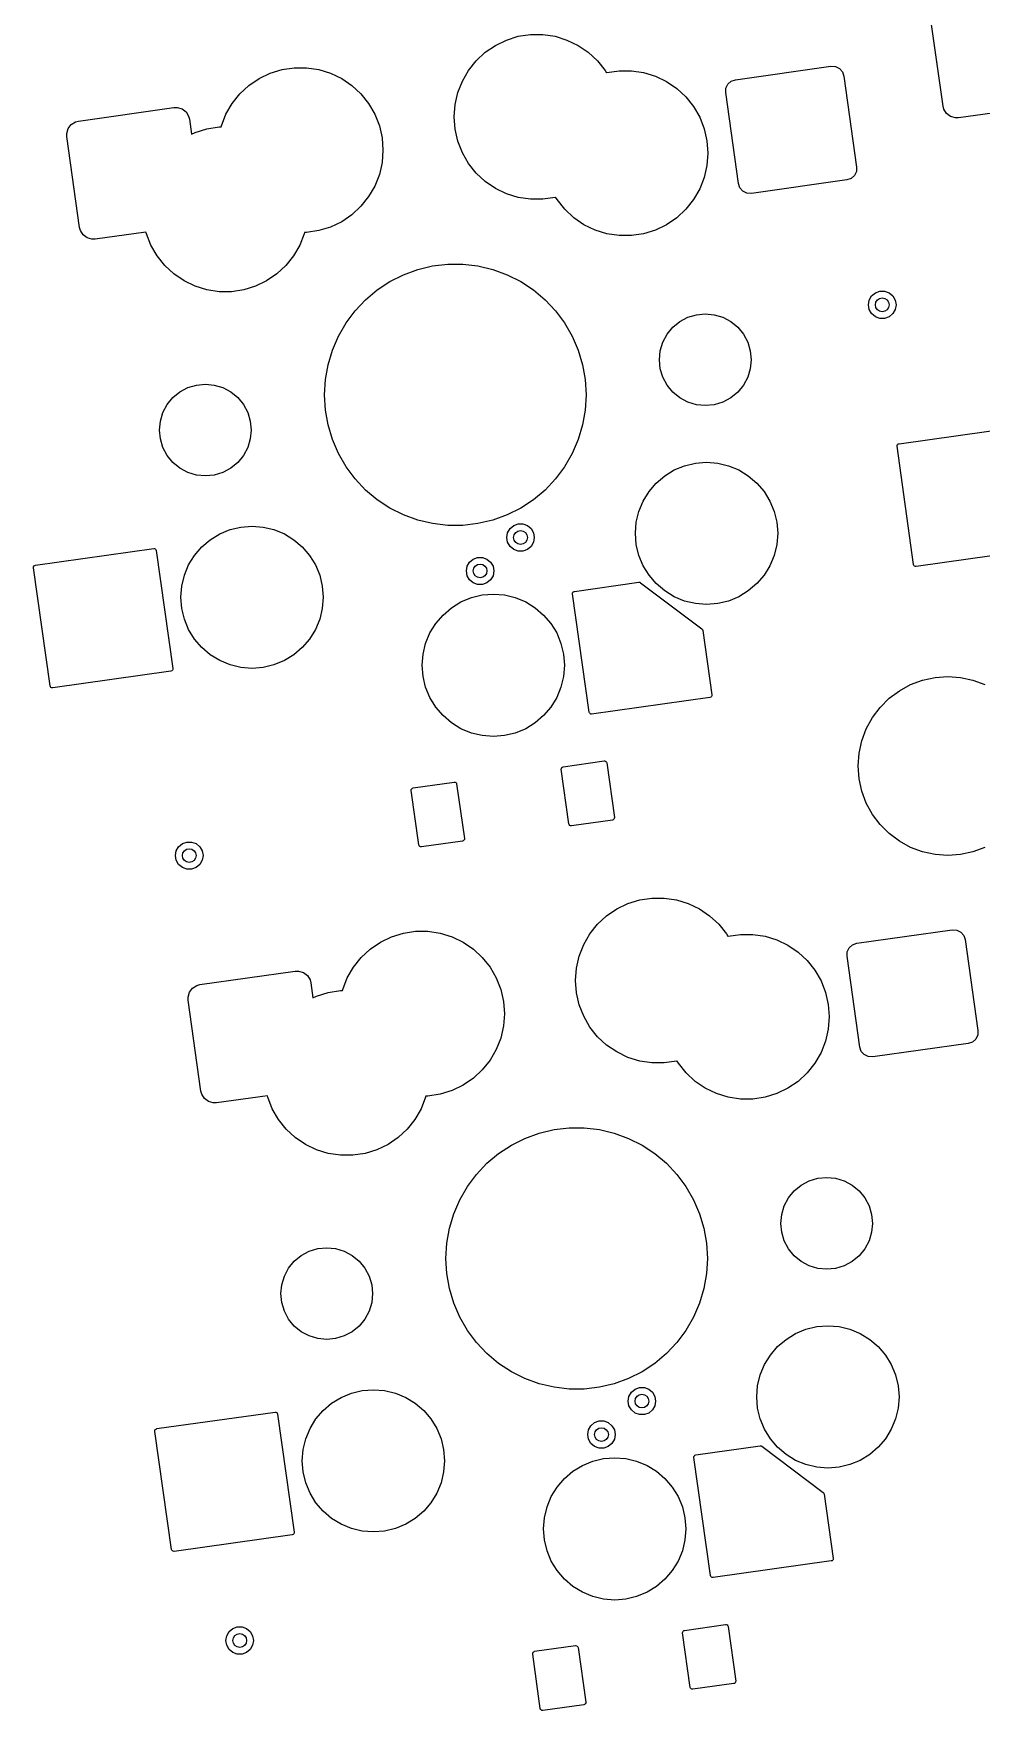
# Model space of a CAD drawing. Extents: x 2.57 to 8.57, y -5.78 to -1.88.
# Drawn here: x 2.671 to 3.484, y -4.988 to -3.549 of the extents above; entities that cross this region are included whole.
import ezdxf

# ---------------------------------------------------------------- set-up
doc = ezdxf.new("R2010")
doc.units = 0
doc.header["$MEASUREMENT"] = 0
doc.layers.add('BLACK', color=7, linetype='CONTINUOUS')

msp = doc.modelspace()

# ---------------------------------------------------------------- linework, layer by layer
at = {"layer": 'BLACK', "linetype": 'CONTINUOUS'}
for p, q in [((3.4512, -3.6117), (3.4402, -3.5337)), ((3.0767, -3.555), (3.0868, -3.5518)), ((3.0868, -3.5518), (3.0973, -3.5503)), ((3.0973, -3.5503), (3.1079, -3.5503)), ((3.1079, -3.5503), (3.1184, -3.5518)), ((3.1184, -3.5518), (3.1285, -3.555)), ((3.0507, -3.5727), (3.0584, -3.5655)), ((3.0584, -3.5655), (3.0672, -3.5596)), ((3.0672, -3.5596), (3.0767, -3.555)), ((3.1285, -3.555), (3.138, -3.5596)), ((3.138, -3.5596), (3.1468, -3.5655)), ((3.1468, -3.5655), (3.1546, -3.5727)), ((2.874, -3.5834), (2.8841, -3.5803)), ((2.8841, -3.5803), (2.8946, -3.5787)), ((2.8946, -3.5787), (2.9052, -3.5787)), ((2.9052, -3.5787), (2.9156, -3.5803)), ((2.9156, -3.5803), (2.9258, -3.5834)), ((3.0388, -3.5902), (3.0441, -3.581)), ((3.0441, -3.581), (3.0507, -3.5727)), ((3.1546, -3.5727), (3.1612, -3.581)), ((3.1612, -3.581), (3.1623, -3.583)), ((3.1628, -3.5829), (3.1732, -3.5813)), ((3.1732, -3.5813), (3.1838, -3.5813)), ((3.1838, -3.5813), (3.1943, -3.5829)), ((3.2731, -3.589), (3.3549, -3.5775)), ((3.3549, -3.5775), (3.3588, -3.5777)), ((3.3588, -3.5777), (3.3622, -3.5794)), ((3.3622, -3.5794), (3.3648, -3.5823)), ((2.8479, -3.6012), (2.8557, -3.594)), ((2.8557, -3.594), (2.8644, -3.588)), ((2.8644, -3.588), (2.874, -3.5834)), ((2.9258, -3.5834), (2.9353, -3.588)), ((2.9353, -3.588), (2.9441, -3.594)), ((2.9441, -3.594), (2.9518, -3.6012)), ((3.0349, -3.6), (3.0388, -3.5902)), ((3.1623, -3.583), (3.1628, -3.5829)), ((3.1943, -3.5829), (3.2044, -3.586)), ((3.2044, -3.586), (3.214, -3.5906)), ((3.214, -3.5906), (3.2227, -3.5966)), ((3.2649, -3.5963), (3.2666, -3.5928)), ((3.2666, -3.5928), (3.2694, -3.5903)), ((3.2694, -3.5903), (3.2731, -3.589)), ((3.3648, -3.5823), (3.366, -3.5859)), ((3.366, -3.5859), (3.377, -3.6639)), ((2.836, -3.6187), (2.8413, -3.6095)), ((2.8413, -3.6095), (2.8479, -3.6012)), ((2.9518, -3.6012), (2.9584, -3.6095)), ((2.9584, -3.6095), (2.9637, -3.6187)), ((3.0317, -3.6209), (3.0325, -3.6104)), ((3.0325, -3.6104), (3.0349, -3.6)), ((3.2227, -3.5966), (3.2305, -3.6038)), ((3.2305, -3.6038), (3.2371, -3.6121)), ((3.2647, -3.6001), (3.2649, -3.5963)), ((3.2756, -3.6781), (3.2647, -3.6001)), ((2.7069, -3.6252), (2.7095, -3.6245)), ((2.7095, -3.6245), (2.7914, -3.613)), ((2.7914, -3.613), (2.7941, -3.6129)), ((2.7941, -3.6129), (2.7983, -3.6141)), ((2.7983, -3.6141), (2.8018, -3.6167)), ((2.8018, -3.6167), (2.804, -3.6204)), ((2.804, -3.6204), (2.8047, -3.623)), ((2.8047, -3.623), (2.8065, -3.6357)), ((2.8322, -3.6285), (2.836, -3.6187)), ((2.9637, -3.6187), (2.9676, -3.6285)), ((3.0325, -3.6315), (3.0317, -3.6209)), ((3.2371, -3.6121), (3.2424, -3.6212)), ((3.2424, -3.6212), (3.2463, -3.6311)), ((3.4519, -3.6143), (3.4512, -3.6117)), ((3.4541, -3.618), (3.4519, -3.6143)), ((3.4576, -3.6206), (3.4541, -3.618)), ((3.4618, -3.6218), (3.4576, -3.6206)), ((3.4645, -3.6217), (3.4618, -3.6218)), ((3.5082, -3.6156), (3.4645, -3.6217)), ((2.6994, -3.6351), (2.7006, -3.6309)), ((2.6995, -3.6378), (2.6994, -3.6351)), ((2.7104, -3.7158), (2.6995, -3.6378)), ((2.7006, -3.6309), (2.7032, -3.6275)), ((2.7032, -3.6275), (2.7069, -3.6252)), ((2.8065, -3.6357), (2.8096, -3.6342)), ((2.8096, -3.6342), (2.8197, -3.6311)), ((2.8197, -3.6311), (2.8302, -3.6295)), ((2.8302, -3.6295), (2.8319, -3.6295)), ((2.8319, -3.6295), (2.8322, -3.6285)), ((2.9676, -3.6285), (2.97, -3.6389)), ((2.97, -3.6389), (2.9707, -3.6494)), ((3.0349, -3.6418), (3.0325, -3.6315)), ((3.2463, -3.6311), (3.2486, -3.6414)), ((2.9707, -3.6494), (2.97, -3.66)), ((3.0388, -3.6517), (3.0349, -3.6418)), ((3.0441, -3.6608), (3.0388, -3.6517)), ((3.2486, -3.6414), (3.2494, -3.652)), ((3.2494, -3.652), (3.2486, -3.6626)), ((2.97, -3.66), (2.9676, -3.6703)), ((3.0507, -3.6691), (3.0441, -3.6608)), ((3.2486, -3.6626), (3.2463, -3.6729)), ((3.3768, -3.6677), (3.3751, -3.6712)), ((3.377, -3.6639), (3.3768, -3.6677)), ((2.9637, -3.6802), (2.9584, -3.6893)), ((2.9676, -3.6703), (2.9637, -3.6802)), ((3.0584, -3.6763), (3.0507, -3.6691)), ((3.0672, -3.6823), (3.0584, -3.6763)), ((3.0767, -3.6869), (3.0672, -3.6823)), ((3.2463, -3.6729), (3.2424, -3.6827)), ((3.2769, -3.6817), (3.2756, -3.6781)), ((3.2795, -3.6846), (3.2769, -3.6817)), ((3.3686, -3.675), (3.2868, -3.6865)), ((3.3723, -3.6737), (3.3686, -3.675)), ((3.3751, -3.6712), (3.3723, -3.6737)), ((2.9584, -3.6893), (2.9518, -3.6976)), ((3.0868, -3.69), (3.0767, -3.6869)), ((3.0973, -3.6916), (3.0868, -3.69)), ((3.1079, -3.6916), (3.0973, -3.6916)), ((3.1184, -3.69), (3.1079, -3.6916)), ((3.1188, -3.6899), (3.1184, -3.69)), ((3.12, -3.6919), (3.1188, -3.6899)), ((3.1266, -3.7002), (3.12, -3.6919)), ((3.2371, -3.6919), (3.2305, -3.7002)), ((3.2424, -3.6827), (3.2371, -3.6919)), ((3.2829, -3.6863), (3.2795, -3.6846)), ((3.2868, -3.6865), (3.2829, -3.6863)), ((2.9353, -3.7108), (2.9258, -3.7154)), ((2.9441, -3.7048), (2.9353, -3.7108)), ((2.9518, -3.6976), (2.9441, -3.7048)), ((3.1344, -3.7074), (3.1266, -3.7002)), ((3.1431, -3.7134), (3.1344, -3.7074)), ((3.2227, -3.7074), (3.214, -3.7134)), ((3.2305, -3.7002), (3.2227, -3.7074)), ((2.7111, -3.7184), (2.7104, -3.7158)), ((2.7134, -3.7221), (2.7111, -3.7184)), ((2.7169, -3.7247), (2.7134, -3.7221)), ((2.721, -3.7259), (2.7169, -3.7247)), ((2.7674, -3.7197), (2.7238, -3.7259)), ((2.7677, -3.7211), (2.7674, -3.7197)), ((2.7716, -3.731), (2.7677, -3.7211)), ((2.9032, -3.7211), (2.8993, -3.731)), ((2.9034, -3.7201), (2.9032, -3.7211)), ((2.9052, -3.7201), (2.9034, -3.7201)), ((2.9156, -3.7185), (2.9052, -3.7201)), ((2.9258, -3.7154), (2.9156, -3.7185)), ((3.1526, -3.718), (3.1431, -3.7134)), ((3.1628, -3.7211), (3.1526, -3.718)), ((3.1732, -3.7227), (3.1628, -3.7211)), ((3.1838, -3.7227), (3.1732, -3.7227)), ((3.1943, -3.7211), (3.1838, -3.7227)), ((3.2044, -3.718), (3.1943, -3.7211)), ((3.214, -3.7134), (3.2044, -3.718)), ((2.7238, -3.7259), (2.721, -3.7259)), ((2.7769, -3.7401), (2.7716, -3.731)), ((2.8993, -3.731), (2.894, -3.7401)), ((2.7835, -3.7484), (2.7769, -3.7401)), ((2.7913, -3.7556), (2.7835, -3.7484)), ((2.8874, -3.7484), (2.8796, -3.7556)), ((2.894, -3.7401), (2.8874, -3.7484)), ((2.9883, -3.7563), (3.0006, -3.7519)), ((3.0006, -3.7519), (3.0133, -3.7488)), ((3.0133, -3.7488), (3.0262, -3.7473)), ((3.0262, -3.7473), (3.0393, -3.7473)), ((3.0393, -3.7473), (3.0522, -3.7488)), ((3.0522, -3.7488), (3.0649, -3.7519)), ((3.0649, -3.7519), (3.0772, -3.7563)), ((2.8, -3.7616), (2.7913, -3.7556)), ((2.8096, -3.7662), (2.8, -3.7616)), ((2.8197, -3.7693), (2.8096, -3.7662)), ((2.8613, -3.7662), (2.8512, -3.7693)), ((2.8709, -3.7616), (2.8613, -3.7662)), ((2.8796, -3.7556), (2.8709, -3.7616)), ((2.9657, -3.7693), (2.9766, -3.7622)), ((2.9766, -3.7622), (2.9883, -3.7563)), ((3.0772, -3.7563), (3.0889, -3.7622)), ((3.0889, -3.7622), (3.0998, -3.7693)), ((2.8302, -3.7709), (2.8197, -3.7693)), ((2.8408, -3.7709), (2.8302, -3.7709)), ((2.8512, -3.7693), (2.8408, -3.7709)), ((2.9468, -3.7872), (2.9557, -3.7777)), ((2.9557, -3.7777), (2.9657, -3.7693)), ((3.0998, -3.7693), (3.1097, -3.7777)), ((3.1097, -3.7777), (3.1187, -3.7872)), ((3.3872, -3.7821), (3.3879, -3.7781)), ((3.3879, -3.7862), (3.3872, -3.7821)), ((3.3879, -3.7781), (3.3899, -3.7745)), ((3.3899, -3.7745), (3.3931, -3.7719)), ((3.3931, -3.7719), (3.3969, -3.7705)), ((3.3969, -3.7705), (3.401, -3.7705)), ((3.401, -3.7705), (3.4049, -3.7719)), ((3.4049, -3.7719), (3.408, -3.7745)), ((3.408, -3.7745), (3.4101, -3.7781)), ((3.4101, -3.7781), (3.4108, -3.7821)), ((3.4108, -3.7821), (3.4101, -3.7862)), ((2.939, -3.7977), (2.9468, -3.7872)), ((3.1187, -3.7872), (3.1265, -3.7977)), ((3.2193, -3.8014), (3.2253, -3.7965)), ((3.2253, -3.7965), (3.2321, -3.7928)), ((3.2321, -3.7928), (3.2395, -3.7906)), ((3.2395, -3.7906), (3.2472, -3.7898)), ((3.2472, -3.7898), (3.2549, -3.7906)), ((3.2549, -3.7906), (3.2622, -3.7928)), ((3.2622, -3.7928), (3.2691, -3.7965)), ((3.2691, -3.7965), (3.275, -3.8014)), ((3.3899, -3.7897), (3.3879, -3.7862)), ((3.3931, -3.7924), (3.3899, -3.7897)), ((3.3969, -3.7938), (3.3931, -3.7924)), ((3.401, -3.7938), (3.3969, -3.7938)), ((3.4049, -3.7924), (3.401, -3.7938)), ((3.408, -3.7897), (3.4049, -3.7924)), ((3.4101, -3.7862), (3.408, -3.7897)), ((2.9273, -3.821), (2.9325, -3.809)), ((2.9325, -3.809), (2.939, -3.7977)), ((3.1265, -3.7977), (3.133, -3.809)), ((3.133, -3.809), (3.1382, -3.821)), ((3.2108, -3.8141), (3.2144, -3.8073)), ((3.2144, -3.8073), (3.2193, -3.8014)), ((3.275, -3.8014), (3.2799, -3.8073)), ((3.2799, -3.8073), (3.2836, -3.8141)), ((2.9236, -3.8335), (2.9273, -3.821)), ((3.1382, -3.821), (3.1419, -3.8335)), ((3.2078, -3.8292), (3.2086, -3.8215)), ((3.2086, -3.8215), (3.2108, -3.8141)), ((3.2836, -3.8141), (3.2858, -3.8215)), ((3.2858, -3.8215), (3.2865, -3.8292)), ((2.9213, -3.8463), (2.9236, -3.8335)), ((3.1419, -3.8335), (3.1442, -3.8463)), ((3.2086, -3.8369), (3.2078, -3.8292)), ((3.2108, -3.8443), (3.2086, -3.8369)), ((3.2858, -3.8369), (3.2836, -3.8443)), ((3.2865, -3.8292), (3.2858, -3.8369)), ((2.7964, -3.8567), (2.8033, -3.8531)), ((2.8033, -3.8531), (2.8106, -3.8509)), ((2.8106, -3.8509), (2.8183, -3.8501)), ((2.8183, -3.8501), (2.826, -3.8509)), ((2.826, -3.8509), (2.8334, -3.8531)), ((2.8334, -3.8531), (2.8402, -3.8567)), ((2.9205, -3.8593), (2.9213, -3.8463)), ((3.1442, -3.8463), (3.145, -3.8593)), ((3.2144, -3.8511), (3.2108, -3.8443)), ((3.2193, -3.857), (3.2144, -3.8511)), ((3.2799, -3.8511), (3.275, -3.857)), ((3.2836, -3.8443), (3.2799, -3.8511)), ((2.7819, -3.8744), (2.7856, -3.8676)), ((2.7856, -3.8676), (2.7905, -3.8616)), ((2.7905, -3.8616), (2.7964, -3.8567)), ((2.8402, -3.8567), (2.8462, -3.8616)), ((2.8462, -3.8616), (2.8511, -3.8676)), ((2.8511, -3.8676), (2.8547, -3.8744)), ((2.9213, -3.8724), (2.9205, -3.8593)), ((3.145, -3.8593), (3.1442, -3.8724)), ((3.2253, -3.8619), (3.2193, -3.857)), ((3.2321, -3.8656), (3.2253, -3.8619)), ((3.2395, -3.8678), (3.2321, -3.8656)), ((3.2472, -3.8686), (3.2395, -3.8678)), ((3.2549, -3.8678), (3.2472, -3.8686)), ((3.2622, -3.8656), (3.2549, -3.8678)), ((3.2691, -3.8619), (3.2622, -3.8656)), ((3.275, -3.857), (3.2691, -3.8619)), ((2.779, -3.8895), (2.7797, -3.8818)), ((2.7797, -3.8818), (2.7819, -3.8744)), ((2.8547, -3.8744), (2.8569, -3.8818)), ((2.8569, -3.8818), (2.8577, -3.8895)), ((2.9236, -3.8852), (2.9213, -3.8724)), ((3.1442, -3.8724), (3.1419, -3.8852)), ((2.7797, -3.8972), (2.779, -3.8895)), ((2.7819, -3.9045), (2.7797, -3.8972)), ((2.8569, -3.8972), (2.8547, -3.9045)), ((2.8577, -3.8895), (2.8569, -3.8972)), ((2.9273, -3.8977), (2.9236, -3.8852)), ((2.9325, -3.9097), (2.9273, -3.8977)), ((3.1382, -3.8977), (3.133, -3.9097)), ((3.1419, -3.8852), (3.1382, -3.8977)), ((3.4134, -3.9013), (3.5147, -3.887)), ((2.7856, -3.9114), (2.7819, -3.9045)), ((2.7905, -3.9173), (2.7856, -3.9114)), ((2.8511, -3.9114), (2.8462, -3.9173)), ((2.8547, -3.9045), (2.8511, -3.9114)), ((2.939, -3.921), (2.9325, -3.9097)), ((3.133, -3.9097), (3.1265, -3.921)), ((3.4117, -3.9027), (3.4121, -3.902)), ((3.4117, -3.9035), (3.4117, -3.9027)), ((3.4259, -4.0049), (3.4117, -3.9035)), ((3.4121, -3.902), (3.4126, -3.9015)), ((3.4126, -3.9015), (3.4134, -3.9013)), ((2.7964, -3.9222), (2.7905, -3.9173)), ((2.8033, -3.9259), (2.7964, -3.9222)), ((2.8106, -3.9281), (2.8033, -3.9259)), ((2.8334, -3.9259), (2.826, -3.9281)), ((2.8402, -3.9222), (2.8334, -3.9259)), ((2.8462, -3.9173), (2.8402, -3.9222)), ((2.9468, -3.9315), (2.939, -3.921)), ((3.1265, -3.921), (3.1187, -3.9315)), ((3.2124, -3.9288), (3.2205, -3.9238)), ((3.2205, -3.9238), (3.2294, -3.9201)), ((3.2294, -3.9201), (3.2387, -3.9179)), ((3.2387, -3.9179), (3.2482, -3.9171)), ((3.2482, -3.9171), (3.2578, -3.9179)), ((3.2578, -3.9179), (3.2671, -3.9201)), ((3.2671, -3.9201), (3.2759, -3.9238)), ((3.2759, -3.9238), (3.2841, -3.9288)), ((2.8183, -3.9288), (2.8106, -3.9281)), ((2.826, -3.9281), (2.8183, -3.9288)), ((2.9557, -3.941), (2.9468, -3.9315)), ((2.9657, -3.9493), (2.9557, -3.941)), ((3.1097, -3.941), (3.0998, -3.9493)), ((3.1187, -3.9315), (3.1097, -3.941)), ((3.1989, -3.9423), (3.2051, -3.935)), ((3.2051, -3.935), (3.2124, -3.9288)), ((3.2841, -3.9288), (3.2914, -3.935)), ((3.2914, -3.935), (3.2976, -3.9423)), ((2.9766, -3.9565), (2.9657, -3.9493)), ((3.0998, -3.9493), (3.0889, -3.9565)), ((3.1902, -3.9593), (3.1939, -3.9504)), ((3.1939, -3.9504), (3.1989, -3.9423)), ((3.2976, -3.9423), (3.3026, -3.9504)), ((3.3026, -3.9504), (3.3063, -3.9593)), ((2.9883, -3.9624), (2.9766, -3.9565)), ((3.0006, -3.9668), (2.9883, -3.9624)), ((3.0133, -3.9698), (3.0006, -3.9668)), ((3.0262, -3.9714), (3.0133, -3.9698)), ((3.0522, -3.9698), (3.0393, -3.9714)), ((3.0649, -3.9668), (3.0522, -3.9698)), ((3.0772, -3.9624), (3.0649, -3.9668)), ((3.0889, -3.9565), (3.0772, -3.9624)), ((3.1872, -3.9781), (3.188, -3.9686)), ((3.188, -3.9686), (3.1902, -3.9593)), ((3.3063, -3.9593), (3.3085, -3.9686)), ((3.3085, -3.9686), (3.3093, -3.9781)), ((2.8152, -3.9898), (2.8225, -3.9836)), ((2.8225, -3.9836), (2.8307, -3.9786)), ((2.8307, -3.9786), (2.8395, -3.9749)), ((2.8395, -3.9749), (2.8488, -3.9727)), ((2.8488, -3.9727), (2.8584, -3.9719)), ((2.8584, -3.9719), (2.8679, -3.9727)), ((2.8679, -3.9727), (2.8772, -3.9749)), ((2.8772, -3.9749), (2.8861, -3.9786)), ((2.8861, -3.9786), (2.8942, -3.9836)), ((2.8942, -3.9836), (2.9015, -3.9898)), ((3.0393, -3.9714), (3.0262, -3.9714)), ((3.0769, -3.9817), (3.0776, -3.9776)), ((3.0776, -3.9857), (3.0769, -3.9817)), ((3.0776, -3.9776), (3.0797, -3.9741)), ((3.0797, -3.9741), (3.0828, -3.9715)), ((3.0828, -3.9715), (3.0867, -3.9701)), ((3.0867, -3.9701), (3.0908, -3.9701)), ((3.0908, -3.9701), (3.0946, -3.9715)), ((3.0946, -3.9715), (3.0978, -3.9741)), ((3.0978, -3.9741), (3.0998, -3.9776)), ((3.0998, -3.9776), (3.1005, -3.9817)), ((3.1005, -3.9817), (3.0998, -3.9857)), ((3.188, -3.9877), (3.1872, -3.9781)), ((3.3093, -3.9781), (3.3085, -3.9877)), ((2.6726, -4.0054), (2.774, -3.9911)), ((2.774, -3.9911), (2.7747, -3.9912)), ((2.7747, -3.9912), (2.7754, -3.9915)), ((2.7754, -3.9915), (2.7759, -3.9921)), ((2.7759, -3.9921), (2.7762, -3.9928)), ((2.7762, -3.9928), (2.7904, -4.0942)), ((2.804, -4.0052), (2.809, -3.9971)), ((2.809, -3.9971), (2.8152, -3.9898)), ((2.9015, -3.9898), (2.9077, -3.9971)), ((2.9077, -3.9971), (2.9127, -4.0052)), ((3.0797, -3.9893), (3.0776, -3.9857)), ((3.0828, -3.9919), (3.0797, -3.9893)), ((3.0867, -3.9933), (3.0828, -3.9919)), ((3.0908, -3.9933), (3.0867, -3.9933)), ((3.0946, -3.9919), (3.0908, -3.9933)), ((3.0978, -3.9893), (3.0946, -3.9919)), ((3.0998, -3.9857), (3.0978, -3.9893)), ((3.1902, -3.997), (3.188, -3.9877)), ((3.1939, -4.0059), (3.1902, -3.997)), ((3.3063, -3.997), (3.3026, -4.0059)), ((3.3085, -3.9877), (3.3063, -3.997)), ((3.5295, -3.9923), (3.4281, -4.0065)), ((2.6709, -4.0076), (2.671, -4.0068)), ((2.6852, -4.109), (2.6709, -4.0076)), ((2.671, -4.0068), (2.6713, -4.0061)), ((2.6713, -4.0061), (2.6719, -4.0056)), ((2.6719, -4.0056), (2.6726, -4.0054)), ((2.8003, -4.0141), (2.804, -4.0052)), ((2.9127, -4.0052), (2.9164, -4.0141)), ((3.0422, -4.0104), (3.0429, -4.0064)), ((3.0429, -4.0145), (3.0422, -4.0104)), ((3.0429, -4.0064), (3.0449, -4.0028)), ((3.0449, -4.0028), (3.0481, -4.0002)), ((3.0481, -4.0002), (3.0519, -3.9988)), ((3.0519, -3.9988), (3.056, -3.9988)), ((3.056, -3.9988), (3.0599, -4.0002)), ((3.0599, -4.0002), (3.063, -4.0028)), ((3.063, -4.0028), (3.0651, -4.0064)), ((3.0651, -4.0064), (3.0658, -4.0104)), ((3.0658, -4.0104), (3.0651, -4.0145)), ((3.1989, -4.014), (3.1939, -4.0059)), ((3.3026, -4.0059), (3.2976, -4.014)), ((3.4262, -4.0056), (3.4259, -4.0049)), ((3.4267, -4.0062), (3.4262, -4.0056)), ((3.4274, -4.0065), (3.4267, -4.0062)), ((3.4281, -4.0065), (3.4274, -4.0065)), ((2.7973, -4.0329), (2.7981, -4.0234)), ((2.7981, -4.0234), (2.8003, -4.0141)), ((2.9164, -4.0141), (2.9186, -4.0234)), ((2.9186, -4.0234), (2.9194, -4.0329)), ((3.0449, -4.018), (3.0429, -4.0145)), ((3.0481, -4.0206), (3.0449, -4.018)), ((3.0519, -4.022), (3.0481, -4.0206)), ((3.056, -4.022), (3.0519, -4.022)), ((3.0599, -4.0206), (3.056, -4.022)), ((3.063, -4.018), (3.0599, -4.0206)), ((3.0651, -4.0145), (3.063, -4.018)), ((3.135, -4.0279), (3.1902, -4.0201)), ((3.1902, -4.0201), (3.191, -4.0201)), ((3.191, -4.0201), (3.1917, -4.0205)), ((3.1917, -4.0205), (3.2443, -4.0601)), ((3.2051, -4.0213), (3.1989, -4.014)), ((3.2124, -4.0275), (3.2051, -4.0213)), ((3.2205, -4.0325), (3.2124, -4.0275)), ((3.2841, -4.0275), (3.2759, -4.0325)), ((3.2914, -4.0213), (3.2841, -4.0275)), ((3.2976, -4.014), (3.2914, -4.0213)), ((2.7981, -4.0425), (2.7973, -4.0329)), ((2.9194, -4.0329), (2.9186, -4.0425)), ((3.0295, -4.0419), (3.0376, -4.0369)), ((3.0376, -4.0369), (3.0465, -4.0333)), ((3.0465, -4.0333), (3.0558, -4.031)), ((3.0558, -4.031), (3.0654, -4.0303)), ((3.0654, -4.0303), (3.0749, -4.031)), ((3.0749, -4.031), (3.0842, -4.0333)), ((3.0842, -4.0333), (3.0931, -4.0369)), ((3.0931, -4.0369), (3.1012, -4.0419)), ((3.1333, -4.0293), (3.1337, -4.0286)), ((3.1333, -4.0301), (3.1333, -4.0293)), ((3.1475, -4.1315), (3.1333, -4.0301)), ((3.1337, -4.0286), (3.1342, -4.0281)), ((3.1342, -4.0281), (3.135, -4.0279)), ((3.2294, -4.0362), (3.2205, -4.0325)), ((3.2387, -4.0384), (3.2294, -4.0362)), ((3.2482, -4.0392), (3.2387, -4.0384)), ((3.2578, -4.0384), (3.2482, -4.0392)), ((3.2671, -4.0362), (3.2578, -4.0384)), ((3.2759, -4.0325), (3.2671, -4.0362)), ((2.8003, -4.0518), (2.7981, -4.0425)), ((2.804, -4.0606), (2.8003, -4.0518)), ((2.9164, -4.0518), (2.9127, -4.0606)), ((2.9186, -4.0425), (2.9164, -4.0518)), ((3.011, -4.0636), (3.016, -4.0554)), ((3.016, -4.0554), (3.0222, -4.0482)), ((3.0222, -4.0482), (3.0295, -4.0419)), ((3.1012, -4.0419), (3.1085, -4.0482)), ((3.1085, -4.0482), (3.1147, -4.0554)), ((3.1147, -4.0554), (3.1197, -4.0636)), ((2.809, -4.0688), (2.804, -4.0606)), ((2.8152, -4.0761), (2.809, -4.0688)), ((2.9077, -4.0688), (2.9015, -4.0761)), ((2.9127, -4.0606), (2.9077, -4.0688)), ((3.0073, -4.0725), (3.011, -4.0636)), ((3.1197, -4.0636), (3.1234, -4.0725)), ((3.2443, -4.0601), (3.2448, -4.0607)), ((3.2448, -4.0607), (3.245, -4.0614)), ((3.245, -4.0614), (3.2528, -4.1167)), ((2.8225, -4.0823), (2.8152, -4.0761)), ((2.8307, -4.0873), (2.8225, -4.0823)), ((2.8942, -4.0823), (2.8861, -4.0873)), ((2.9015, -4.0761), (2.8942, -4.0823)), ((3.0043, -4.0913), (3.0051, -4.0818)), ((3.0051, -4.0818), (3.0073, -4.0725)), ((3.1234, -4.0725), (3.1256, -4.0818)), ((3.1256, -4.0818), (3.1264, -4.0913)), ((2.7888, -4.0964), (2.6874, -4.1106)), ((2.7895, -4.0961), (2.7888, -4.0964)), ((2.7901, -4.0956), (2.7895, -4.0961)), ((2.7904, -4.0949), (2.7901, -4.0956)), ((2.7904, -4.0942), (2.7904, -4.0949)), ((2.8395, -4.091), (2.8307, -4.0873)), ((2.8488, -4.0932), (2.8395, -4.091)), ((2.8584, -4.094), (2.8488, -4.0932)), ((2.8679, -4.0932), (2.8584, -4.094)), ((2.8772, -4.091), (2.8679, -4.0932)), ((2.8861, -4.0873), (2.8772, -4.091)), ((3.0051, -4.1009), (3.0043, -4.0913)), ((3.1264, -4.0913), (3.1256, -4.1009)), ((2.6854, -4.1097), (2.6852, -4.109)), ((2.6859, -4.1103), (2.6854, -4.1097)), ((2.6866, -4.1106), (2.6859, -4.1103)), ((2.6874, -4.1106), (2.6866, -4.1106)), ((3.0073, -4.1102), (3.0051, -4.1009)), ((3.011, -4.119), (3.0073, -4.1102)), ((3.1234, -4.1102), (3.1197, -4.119)), ((3.1256, -4.1009), (3.1234, -4.1102)), ((3.4049, -4.1196), (3.4137, -4.1131)), ((3.4137, -4.1131), (3.4233, -4.1078)), ((3.4233, -4.1078), (3.4335, -4.104)), ((3.4335, -4.104), (3.4443, -4.1017)), ((3.4443, -4.1017), (3.4552, -4.1009)), ((3.4552, -4.1009), (3.4661, -4.1017)), ((3.4661, -4.1017), (3.4768, -4.104)), ((3.4768, -4.104), (3.4871, -4.1078)), ((3.016, -4.1272), (3.011, -4.119)), ((3.0222, -4.1345), (3.016, -4.1272)), ((3.1147, -4.1272), (3.1085, -4.1345)), ((3.1197, -4.119), (3.1147, -4.1272)), ((3.2511, -4.1189), (3.1497, -4.1331)), ((3.2518, -4.1186), (3.2511, -4.1189)), ((3.2524, -4.1181), (3.2518, -4.1186)), ((3.2527, -4.1174), (3.2524, -4.1181)), ((3.2528, -4.1167), (3.2527, -4.1174)), ((3.3906, -4.1362), (3.3972, -4.1274)), ((3.3972, -4.1274), (3.4049, -4.1196)), ((3.0295, -4.1407), (3.0222, -4.1345)), ((3.0376, -4.1457), (3.0295, -4.1407)), ((3.1012, -4.1407), (3.0931, -4.1457)), ((3.1085, -4.1345), (3.1012, -4.1407)), ((3.1478, -4.1322), (3.1475, -4.1315)), ((3.1483, -4.1327), (3.1478, -4.1322)), ((3.149, -4.1331), (3.1483, -4.1327)), ((3.1497, -4.1331), (3.149, -4.1331)), ((3.3853, -4.1458), (3.3906, -4.1362)), ((3.0465, -4.1494), (3.0376, -4.1457)), ((3.0558, -4.1516), (3.0465, -4.1494)), ((3.0654, -4.1523), (3.0558, -4.1516)), ((3.0749, -4.1516), (3.0654, -4.1523)), ((3.0842, -4.1494), (3.0749, -4.1516)), ((3.0931, -4.1457), (3.0842, -4.1494)), ((3.3792, -4.1667), (3.3815, -4.156)), ((3.3815, -4.156), (3.3853, -4.1458)), ((3.3784, -4.1777), (3.3792, -4.1667)), ((3.1236, -4.1805), (3.1237, -4.1798)), ((3.1302, -4.2273), (3.1236, -4.1805)), ((3.1237, -4.1798), (3.124, -4.1791)), ((3.124, -4.1791), (3.1246, -4.1786)), ((3.1246, -4.1786), (3.1253, -4.1783)), ((3.1253, -4.1783), (3.1604, -4.1734)), ((3.1604, -4.1734), (3.1611, -4.1734)), ((3.1611, -4.1734), (3.1618, -4.1738)), ((3.1618, -4.1738), (3.1623, -4.1743)), ((3.1623, -4.1743), (3.1626, -4.1751)), ((3.1626, -4.1751), (3.1692, -4.2218)), ((3.3792, -4.1886), (3.3784, -4.1777)), ((2.995, -4.1978), (2.9953, -4.1972)), ((2.995, -4.1986), (2.995, -4.1978)), ((3.0015, -4.2454), (2.995, -4.1986)), ((2.9953, -4.1972), (2.9959, -4.1966)), ((2.9959, -4.1966), (2.9966, -4.1964)), ((2.9966, -4.1964), (3.0317, -4.1915)), ((3.0317, -4.1915), (3.0325, -4.1915)), ((3.0325, -4.1915), (3.0332, -4.1918)), ((3.0332, -4.1918), (3.0337, -4.1924)), ((3.0337, -4.1924), (3.0339, -4.1931)), ((3.0339, -4.1931), (3.0405, -4.2399)), ((3.3815, -4.1993), (3.3792, -4.1886)), ((3.3853, -4.2096), (3.3815, -4.1993)), ((3.3906, -4.2192), (3.3853, -4.2096)), ((3.1304, -4.228), (3.1302, -4.2273)), ((3.1309, -4.2286), (3.1304, -4.228)), ((3.1316, -4.2289), (3.1309, -4.2286)), ((3.1675, -4.2241), (3.1324, -4.229)), ((3.1682, -4.2238), (3.1675, -4.2241)), ((3.1688, -4.2233), (3.1682, -4.2238)), ((3.1691, -4.2226), (3.1688, -4.2233)), ((3.1692, -4.2218), (3.1691, -4.2226)), ((3.3972, -4.2279), (3.3906, -4.2192)), ((3.4049, -4.2357), (3.3972, -4.2279)), ((2.7986, -4.2443), (2.8024, -4.2429)), ((2.8024, -4.2429), (2.8065, -4.2429)), ((2.8065, -4.2429), (2.8104, -4.2443)), ((3.0388, -4.2421), (3.0038, -4.2471)), ((3.0396, -4.2419), (3.0388, -4.2421)), ((3.0401, -4.2414), (3.0396, -4.2419)), ((3.0405, -4.2407), (3.0401, -4.2414)), ((3.0405, -4.2399), (3.0405, -4.2407)), ((3.1324, -4.229), (3.1316, -4.2289)), ((3.4137, -4.2423), (3.4049, -4.2357)), ((3.4233, -4.2475), (3.4137, -4.2423)), ((2.7927, -4.2546), (2.7934, -4.2505)), ((2.7934, -4.2586), (2.7927, -4.2546)), ((2.7934, -4.2505), (2.7954, -4.247)), ((2.7954, -4.247), (2.7986, -4.2443)), ((2.8104, -4.2443), (2.8135, -4.247)), ((2.8135, -4.247), (2.8156, -4.2505)), ((2.8156, -4.2505), (2.8163, -4.2546)), ((2.8163, -4.2546), (2.8156, -4.2586)), ((3.0018, -4.2461), (3.0015, -4.2454)), ((3.0023, -4.2467), (3.0018, -4.2461)), ((3.003, -4.247), (3.0023, -4.2467)), ((3.0038, -4.2471), (3.003, -4.247)), ((3.4335, -4.2513), (3.4233, -4.2475)), ((3.4443, -4.2537), (3.4335, -4.2513)), ((3.4552, -4.2544), (3.4443, -4.2537)), ((3.4661, -4.2537), (3.4552, -4.2544)), ((3.4768, -4.2513), (3.4661, -4.2537)), ((3.4871, -4.2475), (3.4768, -4.2513)), ((2.7954, -4.2622), (2.7934, -4.2586)), ((2.7986, -4.2648), (2.7954, -4.2622)), ((2.8024, -4.2662), (2.7986, -4.2648)), ((2.8065, -4.2662), (2.8024, -4.2662)), ((2.8104, -4.2648), (2.8065, -4.2662)), ((2.8135, -4.2622), (2.8104, -4.2648)), ((2.8156, -4.2586), (2.8135, -4.2622)), ((3.1625, -4.3063), (3.1713, -4.3003)), ((3.1713, -4.3003), (3.1808, -4.2957)), ((3.1808, -4.2957), (3.1909, -4.2926)), ((3.1909, -4.2926), (3.2014, -4.291)), ((3.2014, -4.291), (3.212, -4.291)), ((3.212, -4.291), (3.2225, -4.2926)), ((3.2225, -4.2926), (3.2326, -4.2957)), ((3.2326, -4.2957), (3.2421, -4.3003)), ((3.2421, -4.3003), (3.2509, -4.3063)), ((3.1482, -4.3218), (3.1548, -4.3135)), ((3.1548, -4.3135), (3.1625, -4.3063)), ((3.2509, -4.3063), (3.2587, -4.3135)), ((3.2587, -4.3135), (3.2653, -4.3218)), ((2.9598, -4.3348), (2.9686, -4.3288)), ((2.9686, -4.3288), (2.9781, -4.3242)), ((2.9781, -4.3242), (2.9882, -4.3211)), ((2.9882, -4.3211), (2.9987, -4.3195)), ((2.9987, -4.3195), (3.0093, -4.3195)), ((3.0093, -4.3195), (3.0198, -4.3211)), ((3.0198, -4.3211), (3.0299, -4.3242)), ((3.0299, -4.3242), (3.0394, -4.3288)), ((3.0394, -4.3288), (3.0482, -4.3348)), ((3.1429, -4.3309), (3.1482, -4.3218)), ((3.2653, -4.3218), (3.2664, -4.3238)), ((3.2664, -4.3238), (3.2669, -4.3237)), ((3.2669, -4.3237), (3.2773, -4.3221)), ((3.2773, -4.3221), (3.2879, -4.3221)), ((3.2879, -4.3221), (3.2984, -4.3237)), ((3.2984, -4.3237), (3.3085, -4.3268)), ((3.3085, -4.3268), (3.3181, -4.3314)), ((3.3772, -4.3298), (3.459, -4.3183)), ((3.459, -4.3183), (3.4629, -4.3185)), ((3.4629, -4.3185), (3.4663, -4.3201)), ((3.4663, -4.3201), (3.4689, -4.323)), ((3.4689, -4.323), (3.4702, -4.3266)), ((3.4702, -4.3266), (3.4811, -4.4046)), ((2.9454, -4.3502), (2.952, -4.342)), ((2.952, -4.342), (2.9598, -4.3348)), ((3.0482, -4.3348), (3.0559, -4.342)), ((3.0559, -4.342), (3.0625, -4.3502)), ((3.1366, -4.3511), (3.139, -4.3408)), ((3.139, -4.3408), (3.1429, -4.3309)), ((3.3181, -4.3314), (3.3268, -4.3373)), ((3.3268, -4.3373), (3.3346, -4.3445)), ((3.3688, -4.3409), (3.369, -4.3371)), ((3.3797, -4.4189), (3.3688, -4.3409)), ((3.369, -4.3371), (3.3707, -4.3336)), ((3.3707, -4.3336), (3.3735, -4.331)), ((3.3735, -4.331), (3.3772, -4.3298)), ((2.8136, -4.3652), (2.8955, -4.3537)), ((2.8955, -4.3537), (2.8982, -4.3537)), ((2.8982, -4.3537), (2.9024, -4.3548)), ((2.9024, -4.3548), (2.9059, -4.3575)), ((2.9059, -4.3575), (2.9081, -4.3611)), ((2.9401, -4.3594), (2.9454, -4.3502)), ((3.0625, -4.3502), (3.0678, -4.3594)), ((3.1358, -4.3617), (3.1366, -4.3511)), ((3.3346, -4.3445), (3.3412, -4.3528)), ((3.3412, -4.3528), (3.3465, -4.362)), ((2.8035, -4.3759), (2.8047, -4.3717)), ((2.8047, -4.3717), (2.8073, -4.3682)), ((2.8073, -4.3682), (2.811, -4.3659)), ((2.811, -4.3659), (2.8136, -4.3652)), ((2.9081, -4.3611), (2.9088, -4.3638)), ((2.9088, -4.3638), (2.9106, -4.3765)), ((2.9137, -4.375), (2.9238, -4.3719)), ((2.9238, -4.3719), (2.9343, -4.3703)), ((2.9343, -4.3703), (2.936, -4.3703)), ((2.936, -4.3703), (2.9363, -4.3693)), ((2.9363, -4.3693), (2.9401, -4.3594)), ((3.0678, -4.3594), (3.0717, -4.3693)), ((3.0717, -4.3693), (3.0741, -4.3796)), ((3.1366, -4.3722), (3.1358, -4.3617)), ((3.139, -4.3826), (3.1366, -4.3722)), ((3.3465, -4.362), (3.3504, -4.3719)), ((3.3504, -4.3719), (3.3527, -4.3822)), ((2.8036, -4.3786), (2.8035, -4.3759)), ((2.8145, -4.4566), (2.8036, -4.3786)), ((2.9106, -4.3765), (2.9137, -4.375)), ((3.0741, -4.3796), (3.0748, -4.3902)), ((3.1429, -4.3924), (3.139, -4.3826)), ((3.3527, -4.3822), (3.3535, -4.3927)), ((3.0741, -4.4007), (3.0717, -4.4111)), ((3.0748, -4.3902), (3.0741, -4.4007)), ((3.1482, -4.4016), (3.1429, -4.3924)), ((3.3535, -4.3927), (3.3527, -4.4033)), ((3.0717, -4.4111), (3.0678, -4.4209)), ((3.1548, -4.4099), (3.1482, -4.4016)), ((3.1625, -4.4171), (3.1548, -4.4099)), ((3.3504, -4.4136), (3.3465, -4.4235)), ((3.3527, -4.4033), (3.3504, -4.4136)), ((3.4727, -4.4157), (3.3909, -4.4272)), ((3.4764, -4.4145), (3.4727, -4.4157)), ((3.4792, -4.4119), (3.4764, -4.4145)), ((3.4809, -4.4084), (3.4792, -4.4119)), ((3.4811, -4.4046), (3.4809, -4.4084)), ((3.0625, -4.4301), (3.0559, -4.4384)), ((3.0678, -4.4209), (3.0625, -4.4301)), ((3.1713, -4.423), (3.1625, -4.4171)), ((3.1808, -4.4276), (3.1713, -4.423)), ((3.1909, -4.4308), (3.1808, -4.4276)), ((3.3465, -4.4235), (3.3412, -4.4327)), ((3.381, -4.4225), (3.3797, -4.4189)), ((3.3836, -4.4253), (3.381, -4.4225)), ((3.387, -4.427), (3.3836, -4.4253)), ((3.3909, -4.4272), (3.387, -4.427)), ((3.0559, -4.4384), (3.0482, -4.4456)), ((3.2014, -4.4323), (3.1909, -4.4308)), ((3.212, -4.4323), (3.2014, -4.4323)), ((3.2225, -4.4308), (3.212, -4.4323)), ((3.2229, -4.4306), (3.2225, -4.4308)), ((3.2241, -4.4327), (3.2229, -4.4306)), ((3.2307, -4.4409), (3.2241, -4.4327)), ((3.2385, -4.4482), (3.2307, -4.4409)), ((3.3346, -4.4409), (3.3268, -4.4482)), ((3.3412, -4.4327), (3.3346, -4.4409)), ((2.8152, -4.4592), (2.8145, -4.4566)), ((3.0299, -4.4561), (3.0198, -4.4593)), ((3.0394, -4.4515), (3.0299, -4.4561)), ((3.0482, -4.4456), (3.0394, -4.4515)), ((3.2472, -4.4541), (3.2385, -4.4482)), ((3.2568, -4.4587), (3.2472, -4.4541)), ((3.2669, -4.4618), (3.2568, -4.4587)), ((3.3085, -4.4587), (3.2984, -4.4618)), ((3.3181, -4.4541), (3.3085, -4.4587)), ((3.3268, -4.4482), (3.3181, -4.4541)), ((2.8175, -4.4629), (2.8152, -4.4592)), ((2.821, -4.4655), (2.8175, -4.4629)), ((2.8251, -4.4667), (2.821, -4.4655)), ((2.8279, -4.4666), (2.8251, -4.4667)), ((2.8715, -4.4605), (2.8279, -4.4666)), ((2.8718, -4.4619), (2.8715, -4.4605)), ((2.8757, -4.4717), (2.8718, -4.4619)), ((2.881, -4.4809), (2.8757, -4.4717)), ((3.0034, -4.4717), (2.9981, -4.4809)), ((3.0073, -4.4619), (3.0034, -4.4717)), ((3.0075, -4.4608), (3.0073, -4.4619)), ((3.0093, -4.4608), (3.0075, -4.4608)), ((3.0198, -4.4593), (3.0093, -4.4608)), ((3.2773, -4.4634), (3.2669, -4.4618)), ((3.2879, -4.4634), (3.2773, -4.4634)), ((3.2984, -4.4618), (3.2879, -4.4634)), ((2.8876, -4.4892), (2.881, -4.4809)), ((2.9981, -4.4809), (2.9915, -4.4892)), ((2.8954, -4.4964), (2.8876, -4.4892)), ((2.9041, -4.5023), (2.8954, -4.4964)), ((2.9837, -4.4964), (2.975, -4.5023)), ((2.9915, -4.4892), (2.9837, -4.4964)), ((3.0808, -4.5029), (3.0924, -4.4971)), ((3.0924, -4.4971), (3.1047, -4.4926)), ((3.1047, -4.4926), (3.1174, -4.4896)), ((3.1174, -4.4896), (3.1303, -4.4881)), ((3.1303, -4.4881), (3.1434, -4.4881)), ((3.1434, -4.4881), (3.1563, -4.4896)), ((3.1563, -4.4896), (3.169, -4.4926)), ((3.169, -4.4926), (3.1813, -4.4971)), ((3.1813, -4.4971), (3.193, -4.5029)), ((2.9137, -4.5069), (2.9041, -4.5023)), ((2.9238, -4.5101), (2.9137, -4.5069)), ((2.9343, -4.5116), (2.9238, -4.5101)), ((2.9449, -4.5116), (2.9343, -4.5116)), ((2.9553, -4.5101), (2.9449, -4.5116)), ((2.9655, -4.5069), (2.9553, -4.5101)), ((2.975, -4.5023), (2.9655, -4.5069)), ((3.0599, -4.5185), (3.0699, -4.5101)), ((3.0699, -4.5101), (3.0808, -4.5029)), ((3.193, -4.5029), (3.2039, -4.5101)), ((3.2039, -4.5101), (3.2139, -4.5185)), ((3.0431, -4.5384), (3.0509, -4.528)), ((3.0509, -4.528), (3.0599, -4.5185)), ((3.2139, -4.5185), (3.2228, -4.528)), ((3.2228, -4.528), (3.2306, -4.5384)), ((3.3436, -4.5313), (3.3513, -4.5306)), ((3.3513, -4.5306), (3.359, -4.5313)), ((3.0366, -4.5497), (3.0431, -4.5384)), ((3.2306, -4.5384), (3.2371, -4.5497)), ((3.3185, -4.5481), (3.3234, -4.5421)), ((3.3234, -4.5421), (3.3294, -4.5372)), ((3.3294, -4.5372), (3.3362, -4.5336)), ((3.3362, -4.5336), (3.3436, -4.5313)), ((3.359, -4.5313), (3.3663, -4.5336)), ((3.3663, -4.5336), (3.3732, -4.5372)), ((3.3732, -4.5372), (3.3791, -4.5421)), ((3.3791, -4.5421), (3.384, -4.5481)), ((3.0314, -4.5617), (3.0366, -4.5497)), ((3.2371, -4.5497), (3.2423, -4.5617)), ((3.3127, -4.5623), (3.3149, -4.5549)), ((3.3149, -4.5549), (3.3185, -4.5481)), ((3.384, -4.5481), (3.3877, -4.5549)), ((3.3877, -4.5549), (3.3899, -4.5623)), ((3.0277, -4.5742), (3.0314, -4.5617)), ((3.2423, -4.5617), (3.246, -4.5742)), ((3.3119, -4.57), (3.3127, -4.5623)), ((3.3127, -4.5776), (3.3119, -4.57)), ((3.3899, -4.5623), (3.3907, -4.57)), ((3.3907, -4.57), (3.3899, -4.5776)), ((3.0247, -4.6001), (3.0254, -4.5871)), ((3.0254, -4.5871), (3.0277, -4.5742)), ((3.246, -4.5742), (3.2483, -4.5871)), ((3.2483, -4.5871), (3.2491, -4.6001)), ((3.3149, -4.585), (3.3127, -4.5776)), ((3.3185, -4.5918), (3.3149, -4.585)), ((3.3877, -4.585), (3.384, -4.5918)), ((3.3899, -4.5776), (3.3877, -4.585)), ((2.8897, -4.6084), (2.8946, -4.6024)), ((2.8946, -4.6024), (2.9006, -4.5975)), ((2.9006, -4.5975), (2.9074, -4.5939)), ((2.9074, -4.5939), (2.9147, -4.5916)), ((2.9147, -4.5916), (2.9224, -4.5909)), ((2.9224, -4.5909), (2.9301, -4.5916)), ((2.9301, -4.5916), (2.9375, -4.5939)), ((2.9375, -4.5939), (2.9443, -4.5975)), ((2.9443, -4.5975), (2.9503, -4.6024)), ((2.9503, -4.6024), (2.9552, -4.6084)), ((3.0254, -4.6131), (3.0247, -4.6001)), ((3.2491, -4.6001), (3.2483, -4.6131)), ((3.3234, -4.5978), (3.3185, -4.5918)), ((3.3294, -4.6027), (3.3234, -4.5978)), ((3.3362, -4.6063), (3.3294, -4.6027)), ((3.3732, -4.6027), (3.3663, -4.6063)), ((3.3791, -4.5978), (3.3732, -4.6027)), ((3.384, -4.5918), (3.3791, -4.5978)), ((2.8838, -4.6226), (2.8861, -4.6152)), ((2.8861, -4.6152), (2.8897, -4.6084)), ((2.9552, -4.6084), (2.9588, -4.6152)), ((2.9588, -4.6152), (2.961, -4.6226)), ((3.0277, -4.626), (3.0254, -4.6131)), ((3.2483, -4.6131), (3.246, -4.626)), ((3.3436, -4.6086), (3.3362, -4.6063)), ((3.3513, -4.6093), (3.3436, -4.6086)), ((3.359, -4.6086), (3.3513, -4.6093)), ((3.3663, -4.6063), (3.359, -4.6086)), ((2.8831, -4.6302), (2.8838, -4.6226)), ((2.8838, -4.6379), (2.8831, -4.6302)), ((2.961, -4.6226), (2.9618, -4.6302)), ((2.9618, -4.6302), (2.961, -4.6379)), ((3.0314, -4.6385), (3.0277, -4.626)), ((3.246, -4.626), (3.2423, -4.6385)), ((2.8861, -4.6453), (2.8838, -4.6379)), ((2.8897, -4.6521), (2.8861, -4.6453)), ((2.9588, -4.6453), (2.9552, -4.6521)), ((2.961, -4.6379), (2.9588, -4.6453)), ((3.0366, -4.6505), (3.0314, -4.6385)), ((3.2423, -4.6385), (3.2371, -4.6505)), ((2.8946, -4.6581), (2.8897, -4.6521)), ((2.9006, -4.663), (2.8946, -4.6581)), ((2.9503, -4.6581), (2.9443, -4.663)), ((2.9552, -4.6521), (2.9503, -4.6581)), ((3.0431, -4.6618), (3.0366, -4.6505)), ((3.2371, -4.6505), (3.2306, -4.6618)), ((3.3335, -4.6609), (3.3428, -4.6586)), ((3.3428, -4.6586), (3.3523, -4.6579)), ((3.3523, -4.6579), (3.3619, -4.6586)), ((3.3619, -4.6586), (3.3712, -4.6609)), ((2.9074, -4.6666), (2.9006, -4.663)), ((2.9147, -4.6688), (2.9074, -4.6666)), ((2.9224, -4.6696), (2.9147, -4.6688)), ((2.9301, -4.6688), (2.9224, -4.6696)), ((2.9375, -4.6666), (2.9301, -4.6688)), ((2.9443, -4.663), (2.9375, -4.6666)), ((3.0509, -4.6722), (3.0431, -4.6618)), ((3.0599, -4.6817), (3.0509, -4.6722)), ((3.2228, -4.6722), (3.2139, -4.6817)), ((3.2306, -4.6618), (3.2228, -4.6722)), ((3.3092, -4.6757), (3.3165, -4.6695)), ((3.3165, -4.6695), (3.3246, -4.6645)), ((3.3246, -4.6645), (3.3335, -4.6609)), ((3.3712, -4.6609), (3.38, -4.6645)), ((3.38, -4.6645), (3.3882, -4.6695)), ((3.3882, -4.6695), (3.3955, -4.6757)), ((3.0699, -4.6901), (3.0599, -4.6817)), ((3.2139, -4.6817), (3.2039, -4.6901)), ((3.298, -4.6912), (3.303, -4.683)), ((3.303, -4.683), (3.3092, -4.6757)), ((3.3955, -4.6757), (3.4017, -4.683)), ((3.4017, -4.683), (3.4067, -4.6912)), ((3.0808, -4.6973), (3.0699, -4.6901)), ((3.0924, -4.7031), (3.0808, -4.6973)), ((3.1047, -4.7076), (3.0924, -4.7031)), ((3.1813, -4.7031), (3.169, -4.7076)), ((3.193, -4.6973), (3.1813, -4.7031)), ((3.2039, -4.6901), (3.193, -4.6973)), ((3.2921, -4.7094), (3.2943, -4.7)), ((3.2943, -4.7), (3.298, -4.6912)), ((3.4067, -4.6912), (3.4104, -4.7)), ((3.4104, -4.7), (3.4126, -4.7094)), ((2.9348, -4.7193), (2.9436, -4.7157)), ((2.9436, -4.7157), (2.9529, -4.7134)), ((2.9529, -4.7134), (2.9625, -4.7127)), ((2.9625, -4.7127), (2.972, -4.7134)), ((2.972, -4.7134), (2.9813, -4.7157)), ((2.9813, -4.7157), (2.9902, -4.7193)), ((3.1174, -4.7106), (3.1047, -4.7076)), ((3.1303, -4.7121), (3.1174, -4.7106)), ((3.1434, -4.7121), (3.1303, -4.7121)), ((3.1563, -4.7106), (3.1434, -4.7121)), ((3.169, -4.7076), (3.1563, -4.7106)), ((3.1817, -4.7184), (3.1838, -4.7148)), ((3.1838, -4.7148), (3.1869, -4.7122)), ((3.1869, -4.7122), (3.1908, -4.7108)), ((3.1908, -4.7108), (3.1949, -4.7108)), ((3.1949, -4.7108), (3.1987, -4.7122)), ((3.1987, -4.7122), (3.2019, -4.7148)), ((3.2019, -4.7148), (3.2039, -4.7184)), ((3.2913, -4.7189), (3.2921, -4.7094)), ((3.4126, -4.7094), (3.4134, -4.7189)), ((2.7767, -4.7461), (2.8781, -4.7319)), ((2.8781, -4.7319), (2.8788, -4.7319)), ((2.8788, -4.7319), (2.8795, -4.7323)), ((2.8795, -4.7323), (2.88, -4.7328)), ((2.9131, -4.7378), (2.9193, -4.7305)), ((2.9193, -4.7305), (2.9266, -4.7243)), ((2.9266, -4.7243), (2.9348, -4.7193)), ((2.9902, -4.7193), (2.9983, -4.7243)), ((2.9983, -4.7243), (3.0056, -4.7305)), ((3.0056, -4.7305), (3.0118, -4.7378)), ((3.181, -4.7224), (3.1817, -4.7184)), ((3.1817, -4.7265), (3.181, -4.7224)), ((3.1838, -4.73), (3.1817, -4.7265)), ((3.1869, -4.7327), (3.1838, -4.73)), ((3.2019, -4.73), (3.1987, -4.7327)), ((3.2039, -4.7265), (3.2019, -4.73)), ((3.2039, -4.7184), (3.2046, -4.7224)), ((3.2046, -4.7224), (3.2039, -4.7265)), ((3.2921, -4.7284), (3.2913, -4.7189)), ((3.2943, -4.7378), (3.2921, -4.7284)), ((3.4126, -4.7284), (3.4104, -4.7378)), ((3.4134, -4.7189), (3.4126, -4.7284)), ((2.7754, -4.7469), (2.776, -4.7464)), ((2.776, -4.7464), (2.7767, -4.7461)), ((2.88, -4.7328), (2.8803, -4.7336)), ((2.8803, -4.7336), (2.8945, -4.8349)), ((2.9044, -4.7548), (2.9081, -4.746)), ((2.9081, -4.746), (2.9131, -4.7378)), ((3.0118, -4.7378), (3.0168, -4.746)), ((3.0168, -4.746), (3.0205, -4.7548)), ((3.147, -4.7471), (3.149, -4.7436)), ((3.149, -4.7436), (3.1522, -4.7409)), ((3.1522, -4.7409), (3.156, -4.7395)), ((3.156, -4.7395), (3.1601, -4.7395)), ((3.1601, -4.7395), (3.164, -4.7409)), ((3.164, -4.7409), (3.1671, -4.7436)), ((3.1671, -4.7436), (3.1692, -4.7471)), ((3.1908, -4.7341), (3.1869, -4.7327)), ((3.1949, -4.7341), (3.1908, -4.7341)), ((3.1987, -4.7327), (3.1949, -4.7341)), ((3.298, -4.7466), (3.2943, -4.7378)), ((3.303, -4.7548), (3.298, -4.7466)), ((3.4067, -4.7466), (3.4017, -4.7548)), ((3.4104, -4.7378), (3.4067, -4.7466)), ((2.775, -4.7484), (2.7751, -4.7476)), ((2.7893, -4.8497), (2.775, -4.7484)), ((2.7751, -4.7476), (2.7754, -4.7469)), ((2.9022, -4.7641), (2.9044, -4.7548)), ((3.0205, -4.7548), (3.0227, -4.7641)), ((3.1463, -4.7512), (3.147, -4.7471)), ((3.147, -4.7552), (3.1463, -4.7512)), ((3.149, -4.7588), (3.147, -4.7552)), ((3.1522, -4.7614), (3.149, -4.7588)), ((3.1671, -4.7588), (3.164, -4.7614)), ((3.1692, -4.7552), (3.1671, -4.7588)), ((3.1692, -4.7471), (3.1699, -4.7512)), ((3.1699, -4.7512), (3.1692, -4.7552)), ((3.2391, -4.7686), (3.2943, -4.7608)), ((3.2943, -4.7608), (3.2951, -4.7609)), ((3.2951, -4.7609), (3.2958, -4.7612)), ((3.3092, -4.7621), (3.303, -4.7548)), ((3.4017, -4.7548), (3.3955, -4.7621)), ((2.9014, -4.7737), (2.9022, -4.7641)), ((2.9022, -4.7832), (2.9014, -4.7737)), ((3.0227, -4.7641), (3.0235, -4.7737)), ((3.0235, -4.7737), (3.0227, -4.7832)), ((3.1418, -4.7777), (3.1506, -4.774)), ((3.1506, -4.774), (3.1599, -4.7718)), ((3.156, -4.7628), (3.1522, -4.7614)), ((3.1601, -4.7628), (3.156, -4.7628)), ((3.1599, -4.7718), (3.1695, -4.771)), ((3.164, -4.7614), (3.1601, -4.7628)), ((3.1695, -4.771), (3.179, -4.7718)), ((3.179, -4.7718), (3.1883, -4.774)), ((3.1883, -4.774), (3.1972, -4.7777)), ((3.2374, -4.7701), (3.2378, -4.7694)), ((3.2374, -4.7708), (3.2374, -4.7701)), ((3.2516, -4.8722), (3.2374, -4.7708)), ((3.2378, -4.7694), (3.2383, -4.7689)), ((3.2383, -4.7689), (3.2391, -4.7686)), ((3.2958, -4.7612), (3.3484, -4.8009)), ((3.3165, -4.7683), (3.3092, -4.7621)), ((3.3246, -4.7733), (3.3165, -4.7683)), ((3.3335, -4.7769), (3.3246, -4.7733)), ((3.38, -4.7733), (3.3712, -4.7769)), ((3.3882, -4.7683), (3.38, -4.7733)), ((3.3955, -4.7621), (3.3882, -4.7683)), ((2.9044, -4.7926), (2.9022, -4.7832)), ((3.0227, -4.7832), (3.0205, -4.7926)), ((3.1201, -4.7962), (3.1263, -4.7889)), ((3.1263, -4.7889), (3.1336, -4.7827)), ((3.1336, -4.7827), (3.1418, -4.7777)), ((3.1972, -4.7777), (3.2053, -4.7827)), ((3.2053, -4.7827), (3.2126, -4.7889)), ((3.2126, -4.7889), (3.2188, -4.7962)), ((3.3428, -4.7792), (3.3335, -4.7769)), ((3.3523, -4.7799), (3.3428, -4.7792)), ((3.3619, -4.7792), (3.3523, -4.7799)), ((3.3712, -4.7769), (3.3619, -4.7792)), ((2.9081, -4.8014), (2.9044, -4.7926)), ((2.9131, -4.8096), (2.9081, -4.8014)), ((3.0168, -4.8014), (3.0118, -4.8096)), ((3.0205, -4.7926), (3.0168, -4.8014)), ((3.1151, -4.8044), (3.1201, -4.7962)), ((3.2188, -4.7962), (3.2238, -4.8044)), ((3.3484, -4.8009), (3.3489, -4.8014)), ((3.3489, -4.8014), (3.3491, -4.8022)), ((3.3491, -4.8022), (3.3569, -4.8574)), ((2.9193, -4.8168), (2.9131, -4.8096)), ((2.9266, -4.8231), (2.9193, -4.8168)), ((3.0056, -4.8168), (2.9983, -4.8231)), ((3.0118, -4.8096), (3.0056, -4.8168)), ((3.1092, -4.8225), (3.1114, -4.8132)), ((3.1114, -4.8132), (3.1151, -4.8044)), ((3.2238, -4.8044), (3.2275, -4.8132)), ((3.2275, -4.8132), (3.2297, -4.8225)), ((2.9348, -4.8281), (2.9266, -4.8231)), ((2.9436, -4.8317), (2.9348, -4.8281)), ((2.9529, -4.834), (2.9436, -4.8317)), ((2.9813, -4.8317), (2.972, -4.834)), ((2.9902, -4.8281), (2.9813, -4.8317)), ((2.9983, -4.8231), (2.9902, -4.8281)), ((3.1084, -4.8321), (3.1092, -4.8225)), ((3.1092, -4.8416), (3.1084, -4.8321)), ((3.2297, -4.8225), (3.2305, -4.8321)), ((3.2305, -4.8321), (3.2297, -4.8416)), ((2.8929, -4.8371), (2.7915, -4.8514)), ((2.8936, -4.8369), (2.8929, -4.8371)), ((2.8942, -4.8364), (2.8936, -4.8369)), ((2.8945, -4.8357), (2.8942, -4.8364)), ((2.8945, -4.8349), (2.8945, -4.8357)), ((2.9625, -4.8347), (2.9529, -4.834)), ((2.972, -4.834), (2.9625, -4.8347)), ((3.1114, -4.8509), (3.1092, -4.8416)), ((3.2297, -4.8416), (3.2275, -4.8509)), ((2.7895, -4.8504), (2.7893, -4.8497)), ((2.79, -4.851), (2.7895, -4.8504)), ((2.7907, -4.8513), (2.79, -4.851)), ((2.7915, -4.8514), (2.7907, -4.8513)), ((3.1151, -4.8598), (3.1114, -4.8509)), ((3.1201, -4.8679), (3.1151, -4.8598)), ((3.2238, -4.8598), (3.2188, -4.8679)), ((3.2275, -4.8509), (3.2238, -4.8598)), ((3.3552, -4.8596), (3.2539, -4.8739)), ((3.3559, -4.8594), (3.3552, -4.8596)), ((3.3565, -4.8589), (3.3559, -4.8594)), ((3.3569, -4.8582), (3.3565, -4.8589)), ((3.3569, -4.8574), (3.3569, -4.8582)), ((3.1263, -4.8752), (3.1201, -4.8679)), ((3.1336, -4.8814), (3.1263, -4.8752)), ((3.2126, -4.8752), (3.2053, -4.8814)), ((3.2188, -4.8679), (3.2126, -4.8752)), ((3.2519, -4.8729), (3.2516, -4.8722)), ((3.2524, -4.8735), (3.2519, -4.8729)), ((3.2531, -4.8738), (3.2524, -4.8735)), ((3.2539, -4.8739), (3.2531, -4.8738)), ((3.1418, -4.8864), (3.1336, -4.8814)), ((3.1506, -4.8901), (3.1418, -4.8864)), ((3.1599, -4.8923), (3.1506, -4.8901)), ((3.1883, -4.8901), (3.179, -4.8923)), ((3.1972, -4.8864), (3.1883, -4.8901)), ((3.2053, -4.8814), (3.1972, -4.8864)), ((3.1695, -4.8931), (3.1599, -4.8923)), ((3.179, -4.8923), (3.1695, -4.8931)), ((2.8387, -4.9202), (2.8419, -4.9176)), ((2.8419, -4.9176), (2.8457, -4.9162)), ((2.8457, -4.9162), (2.8498, -4.9162)), ((2.8498, -4.9162), (2.8537, -4.9176)), ((2.8537, -4.9176), (2.8568, -4.9202)), ((3.2281, -4.9198), (3.2287, -4.9193)), ((3.2287, -4.9193), (3.2294, -4.9191)), ((3.2294, -4.9191), (3.2645, -4.9141)), ((3.2645, -4.9141), (3.2652, -4.9142)), ((3.2652, -4.9142), (3.2659, -4.9145)), ((3.2659, -4.9145), (3.2664, -4.9151)), ((3.2664, -4.9151), (3.2667, -4.9158)), ((3.2667, -4.9158), (3.2733, -4.9626)), ((2.836, -4.9278), (2.8367, -4.9238)), ((2.8367, -4.9318), (2.836, -4.9278)), ((2.8367, -4.9238), (2.8387, -4.9202)), ((2.8387, -4.9354), (2.8367, -4.9318)), ((2.8568, -4.9202), (2.8589, -4.9238)), ((2.8589, -4.9318), (2.8568, -4.9354)), ((2.8589, -4.9238), (2.8596, -4.9278)), ((2.8596, -4.9278), (2.8589, -4.9318)), ((3.1007, -4.9371), (3.1358, -4.9322)), ((3.1358, -4.9322), (3.1366, -4.9323)), ((3.1366, -4.9323), (3.1373, -4.9326)), ((3.1373, -4.9326), (3.1378, -4.9332)), ((3.1378, -4.9332), (3.138, -4.9339)), ((3.2277, -4.9213), (3.2278, -4.9205)), ((3.2343, -4.9681), (3.2277, -4.9213)), ((3.2278, -4.9205), (3.2281, -4.9198)), ((2.8419, -4.938), (2.8387, -4.9354)), ((2.8457, -4.9394), (2.8419, -4.938)), ((2.8498, -4.9394), (2.8457, -4.9394)), ((2.8537, -4.938), (2.8498, -4.9394)), ((2.8568, -4.9354), (2.8537, -4.938)), ((3.0991, -4.9386), (3.0994, -4.9379)), ((3.0991, -4.9394), (3.0991, -4.9386)), ((3.1056, -4.9862), (3.0991, -4.9394)), ((3.0994, -4.9379), (3.1, -4.9374)), ((3.1, -4.9374), (3.1007, -4.9371)), ((3.138, -4.9339), (3.1446, -4.9807)), ((3.2345, -4.9688), (3.2343, -4.9681)), ((3.2351, -4.9694), (3.2345, -4.9688)), ((3.2357, -4.9697), (3.2351, -4.9694)), ((3.2365, -4.9697), (3.2357, -4.9697)), ((3.2716, -4.9648), (3.2365, -4.9697)), ((3.2723, -4.9646), (3.2716, -4.9648)), ((3.2729, -4.964), (3.2723, -4.9646)), ((3.2732, -4.9634), (3.2729, -4.964)), ((3.2733, -4.9626), (3.2732, -4.9634)), ((3.1059, -4.9869), (3.1056, -4.9862)), ((3.1064, -4.9874), (3.1059, -4.9869)), ((3.1071, -4.9878), (3.1064, -4.9874)), ((3.1079, -4.9878), (3.1071, -4.9878)), ((3.1429, -4.9829), (3.1079, -4.9878)), ((3.1437, -4.9826), (3.1429, -4.9829)), ((3.1442, -4.9821), (3.1437, -4.9826)), ((3.1446, -4.9814), (3.1442, -4.9821)), ((3.1446, -4.9807), (3.1446, -4.9814))]:
    msp.add_line(p, q, dxfattribs=at)
at = {"layer": 'BLACK'}
for centre in [(3.399, -3.7821), (3.0887, -3.9817), (3.054, -4.0104), (2.8045, -4.2546), (3.1928, -4.7224), (3.1581, -4.7512), (2.8478, -4.9278)]:
    msp.add_circle(centre, 0.00591, dxfattribs=at)

doc.saveas('drawing.dxf')
